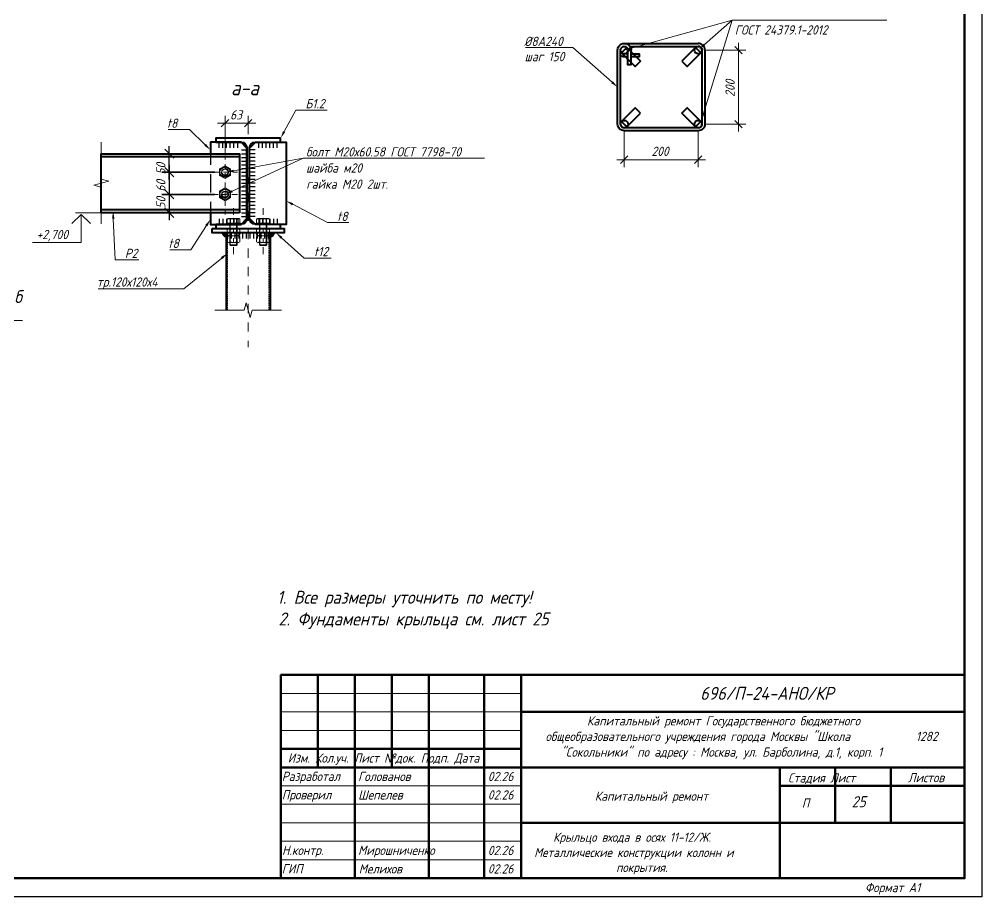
# Model space of a CAD drawing. Header units: millimetres. Extents: x 504091 to 2165846, y 135022 to 442887.
# Drawn here: x 902539 to 915555, y 263840 to 275701 of the extents above; entities that cross this region are included whole.
import ezdxf

# ---------------------------------------------------------------- set-up
doc = ezdxf.new("R2010")
doc.units = ezdxf.units.MM
for name, color, linetype in [('PDF _Геометрия', 7, 'Continuous'), ('PDF _Сплошная заливка', 7, 'Continuous'), ('PDF _Текст', 7, 'Continuous')]:
    doc.layers.add(name, color=color, linetype=linetype)
doc.styles.add('GOST 2.304_new', font='isocpeur.ttf', dxfattribs={"width": 0.9, "oblique": 15})

msp = doc.modelspace()

# ---------------------------------------------------------------- linework, layer by layer
at = {"layer": 'PDF _Геометрия', "lineweight": 25}
for points in [[(915555.2208, 263839.6699), (885884.779, 263839.6699), (885884.779, 284811.5782)], [(885884.779, 284811.5782), (915555.2208, 284811.5782), (915555.2208, 263839.6699)], [(905243.3008, 273963.2733), (905243.3008, 274038.3883)], [(905294.0828, 273963.2733), (905294.0828, 274038.3883)], [(905343.8068, 273963.2733), (905343.8068, 274038.3883)], [(905393.5309, 273963.2733), (905393.5309, 274038.3883)], [(905443.2549, 273963.2733), (905443.2549, 274038.3883)], [(905494.0369, 273963.2733), (905494.0369, 274038.3883)], [(905778.6277, 273963.2733), (905778.6277, 274038.3883)], [(905828.3518, 273963.2733), (905828.3518, 274038.3883)], [(905878.0758, 273963.2733), (905878.0758, 274038.3883)], [(905928.8578, 273963.2733), (905928.8578, 274038.3883)], [(905978.5819, 273963.2733), (905978.5819, 274038.3883)], [(906028.3059, 273963.2733), (906028.3059, 274038.3883)], [(904682.5829, 273883.9264), (904467.8173, 273883.9264)], [(904568.3234, 273533.7422), (904568.3234, 273983.3745)], [(905123.7515, 273873.3468), (905123.7515, 273731.5804)], [(905543.761, 273933.6505), (905618.876, 273933.6505)], [(905543.761, 273883.9264), (905618.876, 273883.9264)], [(905728.9037, 273933.6505), (905653.7886, 273933.6505)], [(905728.9037, 273883.9264), (905653.7886, 273883.9264)], [(904568.3234, 273733.6963), (904568.3234, 273234.34)], [(905543.761, 273834.2024), (905618.876, 273834.2024)], [(905543.761, 273783.4204), (905618.876, 273783.4204)], [(905543.761, 273733.6963), (905618.876, 273733.6963)], [(905728.9037, 273834.2024), (905653.7886, 273834.2024)], [(905728.9037, 273783.4204), (905653.7886, 273783.4204)], [(905728.9037, 273733.6963), (905653.7886, 273733.6963)], [(905123.7515, 273606.7413), (905123.7515, 273357.0632)], [(905543.761, 273683.9723), (905618.876, 273683.9723)], [(905543.761, 273634.2483), (905618.876, 273634.2483)], [(905728.9037, 273683.9723), (905653.7886, 273683.9723)], [(905728.9037, 273634.2483), (905653.7886, 273634.2483)], [(905543.761, 273583.4663), (905618.876, 273583.4663)], [(905543.761, 273533.7422), (905618.876, 273533.7422)], [(905543.761, 273484.0182), (905618.876, 273484.0182)], [(905728.9037, 273583.4663), (905653.7886, 273583.4663)], [(905728.9037, 273533.7422), (905653.7886, 273533.7422)], [(905728.9037, 273484.0182), (905653.7886, 273484.0182)], [(904568.3234, 273434.2941), (904568.3234, 272983.6039)], [(905543.761, 273434.2941), (905618.876, 273434.2941)], [(905543.761, 273383.5121), (905618.876, 273383.5121)], [(905728.9037, 273434.2941), (905653.7886, 273434.2941)], [(905728.9037, 273383.5121), (905653.7886, 273383.5121)], [(905123.7515, 273232.2241), (905123.7515, 273089.3997)], [(905543.761, 273333.7881), (905618.876, 273333.7881)], [(905543.761, 273284.064), (905618.876, 273284.064)], [(905543.761, 273234.34), (905618.876, 273234.34)], [(905728.9037, 273333.7881), (905653.7886, 273333.7881)], [(905728.9037, 273284.064), (905653.7886, 273284.064)], [(905728.9037, 273234.34), (905653.7886, 273234.34)], [(904715.3796, 273084.1099), (904467.8173, 273084.1099)], [(905543.761, 273183.558), (905618.876, 273183.558)], [(905543.761, 273133.834), (905618.876, 273133.834)], [(905543.761, 273084.1099), (905618.876, 273084.1099)], [(905728.9037, 273183.558), (905653.7886, 273183.558)], [(905728.9037, 273133.834), (905653.7886, 273133.834)], [(905728.9037, 273084.1099), (905653.7886, 273084.1099)], [(905243.3008, 273003.7051), (905243.3008, 272928.59)], [(905294.0828, 273003.7051), (905294.0828, 272928.59)], [(905343.8068, 273003.7051), (905343.8068, 272928.59)], [(905393.5309, 273003.7051), (905393.5309, 272928.59)], [(905443.2549, 273003.7051), (905443.2549, 272928.59)], [(905494.0369, 273003.7051), (905494.0369, 272928.59)], [(905543.761, 273034.3859), (905618.876, 273034.3859)], [(905728.9037, 273034.3859), (905653.7886, 273034.3859)], [(905778.6277, 273003.7051), (905778.6277, 272928.59)], [(905828.3518, 273003.7051), (905828.3518, 272928.59)], [(905878.0758, 273003.7051), (905878.0758, 272928.59)], [(905928.8578, 273003.7051), (905928.8578, 272928.59)], [(905978.5819, 273003.7051), (905978.5819, 272928.59)], [(906028.3059, 273003.7051), (906028.3059, 272928.59)], [(905360.7342, 272739.2155), (905360.7342, 272814.3305)], [(905411.5162, 272739.2155), (905411.5162, 272814.3305)], [(905461.2402, 272739.2155), (905461.2402, 272814.3305)], [(905510.9643, 272739.2155), (905510.9643, 272814.3305)], [(905560.6883, 272739.2155), (905560.6883, 272814.3305)], [(905611.4703, 272739.2155), (905611.4703, 272814.3305)], [(905661.1944, 272739.2155), (905661.1944, 272814.3305)], [(905710.9184, 272739.2155), (905710.9184, 272814.3305)], [(905760.6424, 272739.2155), (905760.6424, 272814.3305)], [(905811.4244, 272739.2155), (905811.4244, 272814.3305)], [(905861.1485, 272739.2155), (905861.1485, 272814.3305)], [(905910.8725, 272739.2155), (905910.8725, 272814.3305)]]:
    msp.add_lwpolyline(points, dxfattribs=at)
at = {"layer": 'PDF _Геометрия', "lineweight": 50}
for points in [[(886884.5496, 264089.3481), (915323.5279, 264089.3481), (915323.5279, 284582.0012), (886884.5496, 284582.0012)], [(906076.972, 264089.3481), (915323.5279, 264089.3481), (915323.5279, 266837.9238), (906076.972, 266837.9238)]]:
    msp.add_lwpolyline(points, close=True, dxfattribs=at)
at = {"layer": 'PDF _Геометрия', "lineweight": 9}
for points in [[(911804.7585, 275357.6624), (912179.2757, 275689.8613), (910817.6833, 275310.0543)], [(911785.7152, 274413.9636), (912179.2757, 275689.8613), (912230.0577, 275689.8613), (914271.9173, 275689.8613)], [(909386.2657, 275318.5179), (909974.4905, 275318.5179), (910025.2725, 275318.5179), (910556.3676, 274849.8424)], [(912314.6944, 275233.8813), (912214.1883, 275333.3294)], [(906121.4062, 274182.2707), (906277.9841, 274472.1513), (906327.7081, 274472.1513), (906702.2254, 274472.1513)], [(905371.3138, 274346.2542), (905270.8077, 274245.7482)], [(905586.0793, 274245.7482), (905685.5274, 274346.2542)], [(912214.1883, 274333.5587), (912314.6944, 274233.0527)], [(904554.5699, 274209.7776), (904791.5526, 274209.7776), (904842.3346, 274209.7776), (905051.8103, 274005.5916)], [(903648.9576, 272933.8798), (903648.9576, 273433.2362), (903549.5095, 273459.6851), (903749.4636, 273513.641), (903648.9576, 273540.09), (903648.9576, 274038.3883)], [(905198.8666, 274038.3883), (905538.4712, 274038.3883)], [(906073.7981, 274038.3883), (905733.1355, 274038.3883)], [(904630.7429, 273821.5069), (904505.9038, 273946.346)], [(905321.5897, 273805.6375), (905321.5897, 273860.6513)], [(905618.876, 273959.0415), (905618.876, 273008.9949), (905607.2385, 272997.3573)], [(905653.7886, 273959.0415), (905653.7886, 273008.9949), (905664.3682, 272997.3573)], [(905321.5897, 273773.8987), (905321.5897, 273773.8987)], [(905321.5897, 273680.7984), (905321.5897, 273743.2179)], [(905419.9798, 273376.1064), (906377.4322, 273823.6228), (906428.2142, 273823.6228), (908829.7796, 273823.6228)], [(905437.9651, 273652.2335), (906377.4322, 273823.6228)], [(910771.1332, 273853.2456), (910670.6271, 273752.7396)], [(911670.3978, 273752.7396), (911770.9038, 273853.2456)], [(905238.011, 273634.2482), (905172.4176, 273634.2482)], [(905269.7497, 273634.2482), (905269.7497, 273634.2482)], [(905270.8077, 273634.2483), (905271.8657, 273624.7266), (905271.8657, 273623.6687)], [(905273.9816, 273618.3789), (905275.0396, 273615.205), (905277.1555, 273609.9152)], [(905280.3293, 273605.6834), (905284.5612, 273599.3356), (905286.6771, 273598.2777)], [(905362.8501, 273634.2482), (905300.4305, 273634.2482)], [(905331.1113, 273682.9143), (905330.0534, 273682.9143), (905321.5897, 273683.9723)], [(905321.5897, 273649.0597), (905321.5897, 273649.0597)], [(905321.5897, 273555.9593), (905321.5897, 273618.3789)], [(905344.8648, 273677.6246), (905339.575, 273680.7984), (905335.3432, 273681.8564)], [(905356.5023, 273668.1029), (905355.4444, 273670.2188), (905349.0966, 273674.4507)], [(905358.6183, 273600.3936), (905359.6762, 273601.4515), (905363.9081, 273608.8573)], [(905366.024, 273656.4654), (905361.7921, 273662.8131), (905359.6762, 273664.929)], [(905366.024, 273613.0891), (905368.1399, 273618.3789), (905369.1978, 273622.6107)], [(905370.2558, 273642.7119), (905369.1978, 273645.8858), (905367.0819, 273652.2335)], [(905370.2558, 273626.8425), (905370.2558, 273627.9005), (905371.3138, 273637.4221)], [(905394.5888, 273634.2482), (905394.5888, 273634.2482)], [(905490.863, 273634.2482), (905425.2696, 273634.2482)], [(905290.9089, 273594.0458), (905291.9669, 273592.9879), (905298.3146, 273588.756)], [(905303.6044, 273587.6981), (905308.8942, 273585.5822), (905313.1261, 273584.5242)], [(905318.4158, 273583.4663), (905326.8795, 273584.5242), (905327.9375, 273584.5242)], [(905321.5897, 273524.2206), (905321.5897, 273524.2206)], [(905321.5897, 273430.0623), (905321.5897, 273492.4818)], [(905333.2273, 273585.5822), (905336.4011, 273586.6401), (905342.7489, 273588.756)], [(905346.9807, 273590.872), (905353.3285, 273595.1038), (905354.3864, 273597.2197)], [(905635.8033, 273477.6704), (905635.8033, 273562.3071)], [(905321.5897, 273399.3815), (905321.5897, 273399.3815)], [(905331.1113, 273382.4542), (905330.0534, 273382.4542), (905321.5897, 273383.5121)], [(905321.5897, 273305.2232), (905321.5897, 273367.6427)], [(905344.8648, 273377.1644), (905339.575, 273380.3383), (905335.3432, 273381.3962)], [(905356.5023, 273368.7007), (905355.4444, 273369.7587), (905349.0966, 273375.0485)], [(905366.024, 273356.0052), (905361.7921, 273363.4109), (905359.6762, 273364.4689)], [(905370.2558, 273342.2518), (905369.1978, 273346.4836), (905367.0819, 273351.7734)], [(905635.8033, 273415.2509), (905635.8033, 273415.2509)], [(905635.8033, 273227.9922), (905635.8033, 273352.8313)], [(905227.4314, 273333.7881), (905151.2584, 273333.7881)], [(905259.1701, 273333.7881), (905259.1701, 273333.7881)], [(905270.8077, 273333.7881), (905271.8657, 273324.2665), (905271.8657, 273323.2085)], [(905273.9816, 273318.9767), (905275.0396, 273315.8028), (905277.1555, 273309.455)], [(905280.3293, 273305.2232), (905284.5612, 273299.9334), (905286.6771, 273297.8175)], [(905352.2705, 273333.7881), (905289.8509, 273333.7881)], [(905290.9089, 273294.6436), (905291.9669, 273293.5857), (905298.3146, 273289.3538)], [(905303.6044, 273287.2379), (905308.8942, 273285.122), (905313.1261, 273285.122)], [(905318.4158, 273284.064), (905326.8795, 273284.064), (905327.9375, 273284.064)], [(905321.5897, 273274.5424), (905321.5897, 273274.5424)], [(905321.5897, 273180.3841), (905321.5897, 273242.8037)], [(905333.2273, 273285.122), (905336.4011, 273286.18), (905342.7489, 273288.2959)], [(905346.9807, 273291.4698), (905353.3285, 273295.7016), (905354.3864, 273296.7595)], [(905358.6183, 273300.9914), (905359.6762, 273302.0493), (905363.9081, 273308.3971)], [(905366.024, 273312.6289), (905368.1399, 273317.9187), (905369.1978, 273322.1505)], [(905370.2558, 273327.4403), (905371.3138, 273336.962)], [(905384.0092, 273333.7881), (905384.0092, 273333.7881)], [(905490.863, 273333.7881), (905414.69, 273333.7881)], [(903970.5769, 273084.1099), (903301.9472, 273084.1099)], [(904505.9038, 273146.5295), (904630.7429, 273021.6904)], [(905321.5897, 273149.7033), (905321.5897, 273149.7033)], [(905321.5897, 273062.9507), (905321.5897, 273117.9646)], [(905435.8492, 273148.6454), (905435.8492, 273055.545)], [(905635.8033, 273165.5727), (905635.8033, 273165.5727)], [(905635.8033, 272978.3141), (905635.8033, 273103.1532)], [(905835.7575, 273148.6454), (905835.7575, 273055.545)], [(906236.7237, 273199.4274), (906706.4572, 272951.8651), (906756.1812, 272951.8651), (906994.2219, 272951.8651)], [(903377.0623, 273041.7916), (903377.0623, 272684.2017), (902720.0702, 272684.2017)], [(903501.9014, 272938.1117), (903377.0623, 273062.9508), (903251.1652, 272938.1117)], [(903810.8252, 273004.763), (903836.2162, 272449.3349), (903885.9402, 272449.3349), (904156.7776, 272449.3349)], [(905392.4729, 272997.3573), (905392.4729, 272943.4015), (905392.4729, 272643.9992)], [(905435.8492, 273024.8643), (905435.8492, 273024.8643)], [(905435.8492, 272993.1255), (905435.8492, 272930.706)], [(905479.2255, 272997.3573), (905479.2255, 272943.4015), (905479.2255, 272643.9992)], [(905792.3812, 272997.3573), (905792.3812, 272943.4015), (905792.3812, 272643.9992)], [(905835.7575, 273024.8643), (905835.7575, 273024.8643)], [(905835.7575, 272993.1255), (905835.7575, 272930.706)], [(905879.1338, 272997.3573), (905879.1338, 272943.4015), (905879.1338, 272643.9992)], [(904574.6711, 272584.7536), (904811.6538, 272584.7536), (904861.3778, 272584.7536), (905069.7956, 272911.6627)], [(905538.4712, 272928.59), (905198.8666, 272928.59)], [(905384.0093, 272943.4015), (905384.0093, 272928.59)], [(905386.1252, 272650.347), (905386.1252, 272940.2276)], [(905485.5733, 272873.5762), (905386.1252, 272873.5762)], [(905392.4729, 272853.475), (905392.4729, 272783.6497)], [(905435.8492, 272900.0252), (905435.8492, 272900.0252)], [(905435.8492, 272868.2864), (905435.8492, 272805.8669)], [(905479.2255, 272853.475), (905479.2255, 272783.6497)], [(905485.5733, 272940.2276), (905485.5733, 272650.347)], [(905488.7471, 272943.4015), (905488.7471, 272928.59)], [(905635.8033, 272915.8945), (905635.8033, 272915.8945)], [(905635.8033, 272727.5779), (905635.8033, 272853.475)], [(905733.1355, 272928.59), (906073.7981, 272928.59)], [(905783.9175, 272943.4015), (905783.9175, 272928.59)], [(905786.0334, 272650.347), (905786.0334, 272940.2276)], [(905885.4815, 272873.5762), (905786.0334, 272873.5762)], [(905792.3812, 272853.475), (905792.3812, 272783.6497)], [(905835.7575, 272900.0252), (905835.7575, 272900.0252)], [(905835.7575, 272868.2864), (905835.7575, 272805.8669)], [(905879.1338, 272853.475), (905879.1338, 272783.6497)], [(905885.4815, 272940.2276), (905885.4815, 272650.347)], [(905888.6554, 272943.4015), (905888.6554, 272928.59)], [(905936.2635, 272814.3305), (905336.4011, 272814.3305)], [(905392.4729, 272763.5485), (905392.4729, 272693.7233)], [(905435.8492, 272774.1281), (905435.8492, 272774.1281)], [(905435.8492, 272743.4473), (905435.8492, 272681.0278)], [(905479.2255, 272763.5485), (905479.2255, 272693.7233)], [(905792.3812, 272763.5485), (905792.3812, 272693.7233)], [(905835.7575, 272774.1281), (905835.7575, 272774.1281)], [(905835.7575, 272743.4473), (905835.7575, 272681.0278)], [(905879.1338, 272763.5485), (905879.1338, 272693.7233)], [(906086.4936, 272747.6792), (906393.3015, 272473.668), (906443.0256, 272473.668), (906755.1233, 272473.668)], [(905435.8492, 272649.289), (905435.8492, 272649.289)], [(905435.8492, 272618.6082), (905435.8492, 272525.5079)], [(905635.8033, 272665.1584), (905635.8033, 272665.1584)], [(905635.8033, 272477.8998), (905635.8033, 272602.7389)], [(905835.7575, 272649.289), (905835.7575, 272649.289)], [(905835.7575, 272618.6082), (905835.7575, 272525.5079)], [(903606.6392, 272055.7744), (904713.2637, 272055.7744), (904762.9877, 272055.7744), (905278.2134, 272473.668)], [(905635.8033, 272415.4802), (905635.8033, 272415.4802)], [(905635.8033, 272228.2216), (905635.8033, 272353.0607)], [(905635.8033, 272165.8021), (905635.8033, 272165.8021)], [(905635.8033, 271978.5434), (905635.8033, 272103.3825)], [(905635.8033, 271915.0659), (905635.8033, 271915.0659)], [(905186.1711, 271768.0097), (905582.9054, 271768.0097), (905609.3544, 271868.5158), (905663.3103, 271668.5617), (905689.7592, 271768.0097), (906085.4356, 271768.0097)], [(905635.8033, 271727.8073), (905635.8033, 271852.6464)], [(905635.8033, 271665.3878), (905635.8033, 271665.3878)], [(902181.5694, 271630.4752), (902581.4776, 271630.4752)], [(905635.8033, 271478.1291), (905635.8033, 271602.9682)], [(905635.8033, 271415.7096), (905635.8033, 271415.7096)], [(905635.8033, 271268.6534), (905635.8033, 271353.2901)], [(909325.9621, 265338.7969), (906076.972, 265338.7969)], [(909325.9621, 264339.0262), (906076.972, 264339.0262)]]:
    msp.add_lwpolyline(points, dxfattribs=at)
at = {"layer": 'PDF _Геометрия', "lineweight": 40}
for points in [[(911812.1642, 274284.3637, -0.4142192982), (911721.1798, 274193.9082), (910721.4091, 274193.9082, -0.4142192982), (910631.4827, 274283.8347), (910631.4827, 275283.6053, -1.0000097918), (910812.3935, 275284.1343)], [(910771.1332, 275233.8813), (910721.4091, 275233.8813, -0.4142131579), (910671.6851, 275284.1343, -0.9999993095), (910772.1911, 275284.1343)], [(910771.1332, 275193.6789), (910721.4091, 275193.6789, -0.1483322258), (910671.683, 275208.9232)], [(905539.0002, 274039.4463, -0.4142086093), (905618.876, 273959.0415), (905618.876, 273008.9949, -0.4142086093), (905539.0002, 272929.648)], [(905733.6645, 272929.648, -0.4142086093), (905653.7886, 273008.9949), (905653.7886, 273959.0415, -0.4142086093), (905733.6645, 274039.4463)]]:
    msp.add_lwpolyline(points, format="xyb", dxfattribs=at)
for points in [[(910940.4065, 275134.4332), (910869.5233, 275063.55), (910685.4385, 275247.6347), (910756.3217, 275318.5179)], [(911501.1244, 275134.4332), (911572.0076, 275063.55), (911756.0924, 275247.6347), (911685.2092, 275318.5179)], [(910940.4065, 274431.9489), (910869.5233, 274502.8321), (910685.4385, 274318.7473), (910756.3217, 274247.8641)], [(911501.1244, 274431.9489), (911572.0076, 274502.8321), (911756.0924, 274318.7473), (911685.2092, 274247.8641)], [(905518.37, 273084.1099), (903648.9576, 273084.1099), (903648.9576, 273883.9264), (905518.37, 273883.9264)], [(905149.1425, 272873.5762), (906123.5221, 272873.5762), (906123.5221, 272814.3305), (905149.1425, 272814.3305)]]:
    msp.add_lwpolyline(points, close=True, dxfattribs=at)
for points in [[(910721.4091, 275373.5318), (911721.1798, 275373.5318)], [(910795.4662, 275333.3294), (911721.1798, 275333.3294)], [(910670.6271, 274283.8347), (910670.6271, 275283.6053)], [(910811.3356, 275283.6053), (910811.3356, 275083.6512), (910771.1332, 275083.6512), (910771.1332, 275283.6053)], [(910811.3356, 275233.8813), (910921.3632, 275233.8813), (910921.3632, 275193.6789), (910811.3356, 275193.6789)], [(911770.9038, 275283.6053), (911770.9038, 274283.8347)], [(911811.1062, 275283.6053), (911811.1062, 274283.8347)], [(911721.1798, 274233.0527), (910721.4091, 274233.0527)], [(905123.7515, 273084.1099), (905123.7515, 272928.59), (905538.4712, 272928.59), (905618.876, 273008.9949), (905618.876, 273959.0415), (905538.4712, 274038.3883), (905123.7515, 274038.3883), (905123.7515, 273878.6366)], [(905733.1355, 274038.3883), (906073.7981, 274038.3883), (906073.7981, 274093.4022), (905198.8666, 274093.4022), (905198.8666, 274038.3883), (905538.4712, 274038.3883)], [(906148.9131, 273084.1099), (906148.9131, 272928.59), (905733.1355, 272928.59), (905653.7886, 273008.9949), (905653.7886, 273959.0415), (905733.1355, 274038.3883), (906148.9131, 274038.3883), (906148.9131, 273878.6366)], [(906148.9131, 273873.3468), (906148.9131, 273089.3997)], [(905518.37, 273841.6081), (903648.9576, 273841.6081)], [(905518.37, 273125.3703), (903648.9576, 273125.3703)], [(905538.4712, 272928.59), (905198.8666, 272928.59), (905198.8666, 272873.5762), (906073.7981, 272873.5762), (906073.7981, 272928.59), (905733.1355, 272928.59)], [(905336.4011, 272814.3305), (905336.4011, 271768.0097)], [(905936.2635, 271768.0097), (905936.2635, 272814.3305)]]:
    msp.add_lwpolyline(points, dxfattribs=at)
at = {"layer": 'PDF _Геометрия', "lineweight": 15}
for points in [[(912264.9703, 275383.0534), (912264.9703, 274183.3286)], [(911820.6278, 275283.6053), (912364.4184, 275283.6053)], [(905321.5897, 273882.8685), (905321.5897, 274395.9783)], [(905635.8034, 274148.416), (905635.8034, 274395.9783)], [(905736.3094, 274295.4722), (905221.0837, 274295.4722)], [(911820.6278, 274283.8347), (912364.4184, 274283.8347)], [(910721.4091, 274183.3286), (910721.4091, 273703.0156)], [(911721.1798, 274183.3286), (911721.1798, 273703.0156)], [(910620.9031, 273802.4636), (911820.6278, 273802.4636)]]:
    msp.add_lwpolyline(points, dxfattribs=at)
at = {"layer": 'PDF _Геометрия', "lineweight": 25}
for points in [[(904467.8173, 273634.2483), (905185.1131, 273634.2483)], [(904467.8173, 273333.7881), (905185.1131, 273333.7881)]]:
    msp.add_lwpolyline(points, close=True, dxfattribs=at)
at = {"layer": 'PDF _Геометрия', "lineweight": 9}
for points in [[(904630.7429, 273571.8287), (904505.9038, 273696.6678)], [(905395.6468, 273590.872), (905321.5897, 273547.4957), (905246.4747, 273590.872), (905246.4747, 273677.6246), (905321.5897, 273719.9429), (905395.6468, 273677.6246)], [(904505.9038, 273396.2076), (904630.7429, 273271.3685)], [(905395.6468, 273290.4118), (905321.5897, 273247.0355), (905246.4747, 273290.4118), (905246.4747, 273377.1644), (905321.5897, 273420.5407), (905395.6468, 273377.1644)], [(905349.0966, 272997.3573), (905364.966, 273006.879), (905507.7904, 273006.879), (905522.6018, 272997.3573), (905522.6018, 272943.4015), (905349.0966, 272943.4015)], [(905749.0049, 272997.3573), (905764.8743, 273006.879), (905907.6986, 273006.879), (905922.5101, 272997.3573), (905922.5101, 272943.4015), (905749.0049, 272943.4015)], [(905528.9496, 272943.4015), (905528.9496, 272928.59), (905343.8068, 272928.59), (905343.8068, 272943.4015)], [(905522.6018, 272763.5485), (905522.6018, 272693.7233), (905505.6745, 272684.2017), (905367.0819, 272684.2017), (905349.0966, 272693.7233), (905349.0966, 272763.5485), (905367.0819, 272774.1281), (905505.6745, 272774.1281), (905522.6018, 272783.6497), (905522.6018, 272853.475), (905505.6745, 272864.0546), (905367.0819, 272864.0546), (905349.0966, 272853.475), (905349.0966, 272783.6497), (905367.0819, 272774.1281), (905505.6745, 272774.1281)], [(905928.8578, 272943.4015), (905928.8578, 272928.59), (905743.7151, 272928.59), (905743.7151, 272943.4015)], [(905922.5101, 272763.5485), (905922.5101, 272693.7233), (905905.5827, 272684.2017), (905766.9902, 272684.2017), (905749.0049, 272693.7233), (905749.0049, 272763.5485), (905766.9902, 272774.1281), (905905.5827, 272774.1281), (905922.5101, 272783.6497), (905922.5101, 272853.475), (905905.5827, 272864.0546), (905766.9902, 272864.0546), (905749.0049, 272853.475), (905749.0049, 272783.6497), (905766.9902, 272774.1281), (905905.5827, 272774.1281)], [(905392.4729, 272643.9992), (905386.1252, 272650.347), (905485.5733, 272650.347), (905479.2255, 272643.9992)], [(905792.3812, 272643.9992), (905786.0334, 272650.347), (905885.4815, 272650.347), (905879.1338, 272643.9992)]]:
    msp.add_lwpolyline(points, close=True, dxfattribs=at)
at = {"layer": 'PDF _Геометрия', "lineweight": 25}
for points in [[(905523.7961, 272998.1797, 0.2046875757), (905480.1469, 272998.1797, 0.1028939891), (905393.1862, 272998.2035, 0.2046875758), (905350.018, 272998.1797)], [(905923.7044, 272998.1797, 0.2046875757), (905880.0551, 272998.1797, 0.1028939891), (905793.0945, 272998.2035, 0.2046875758), (905749.9263, 272998.1797)], [(905505.441, 272864.0535, 0.190384758), (905479.6903, 272854.1119, 0.1904115742), (905454.0678, 272864.0531)], [(905905.3492, 272864.0535, 0.190384758), (905879.5985, 272854.1119, 0.1904115743), (905853.9761, 272864.0531)], [(905505.441, 272774.1271, 0.190384758), (905479.6903, 272764.1854, 0.1904115742), (905454.0678, 272774.1266)], [(905454.068, 272775.1871, 0.190384758), (905479.6905, 272785.1292, 0.1904115743), (905505.4412, 272775.1876)], [(905454.068, 272684.2027, 0.190384758), (905479.6905, 272694.1448, 0.1904115742), (905505.4412, 272684.2031)], [(905905.3492, 272774.1271, 0.190384758), (905879.5985, 272764.1854, 0.1904115742), (905853.9761, 272774.1266)], [(905853.9763, 272775.1871, 0.190384758), (905879.5987, 272785.1292, 0.1904115743), (905905.3495, 272775.1876)], [(905853.9763, 272684.2027, 0.190384758), (905879.5987, 272694.1448, 0.1904115742), (905905.3495, 272684.2031)]]:
    msp.add_lwpolyline(points, format="xyb", dxfattribs=at)
at = {"layer": 'PDF _Геометрия', "lineweight": 20}
for points in [[(905842.1052, 272873.5762), (906066.3924, 272873.5762)], [(905356.5023, 272814.3305), (905356.5023, 272796.3452)], [(905356.5023, 272785.7656), (905356.5023, 272770.9542)], [(905356.5023, 272761.4326), (905356.5023, 272746.6212)], [(905356.5023, 272736.0416), (905356.5023, 272721.2302)], [(905356.5023, 272710.6506), (905356.5023, 272695.8392)], [(905916.1623, 272814.3305), (905916.1623, 272796.3452)], [(905916.1623, 272785.7656), (905916.1623, 272770.9542)], [(905916.1623, 272761.4326), (905916.1623, 272746.6212)], [(905916.1623, 272736.0416), (905916.1623, 272721.2302)], [(905916.1623, 272710.6506), (905916.1623, 272695.8392)], [(905356.5023, 272686.3176), (905356.5023, 272671.5061)], [(905356.5023, 272660.9266), (905356.5023, 272646.1151)], [(905356.5023, 272636.5935), (905356.5023, 272620.7241)], [(905356.5023, 272611.2025), (905356.5023, 272596.3911)], [(905356.5023, 272585.8115), (905356.5023, 272571.0001)], [(905356.5023, 272561.4785), (905356.5023, 272545.6091)], [(905916.1623, 272686.3176), (905916.1623, 272671.5061)], [(905916.1623, 272660.9266), (905916.1623, 272646.1151)], [(905916.1623, 272636.5935), (905916.1623, 272620.7241)], [(905916.1623, 272611.2025), (905916.1623, 272596.3911)], [(905916.1623, 272585.8115), (905916.1623, 272571.0001)], [(905916.1623, 272561.4785), (905916.1623, 272545.6091)], [(905356.5023, 272536.0875), (905356.5023, 272521.2761)], [(905356.5023, 272510.6965), (905356.5023, 272495.8851)], [(905356.5023, 272486.3634), (905356.5023, 272471.552)], [(905356.5023, 272460.9724), (905356.5023, 272446.161)], [(905356.5023, 272436.6394), (905356.5023, 272420.77)], [(905916.1623, 272536.0875), (905916.1623, 272521.2761)], [(905916.1623, 272510.6965), (905916.1623, 272495.8851)], [(905916.1623, 272486.3634), (905916.1623, 272471.552)], [(905916.1623, 272460.9724), (905916.1623, 272446.161)], [(905916.1623, 272436.6394), (905916.1623, 272420.77)], [(905356.5023, 272411.2484), (905356.5023, 272396.437)], [(905356.5023, 272385.8574), (905356.5023, 272371.046)], [(905356.5023, 272361.5244), (905356.5023, 272345.655)], [(905356.5023, 272336.1334), (905356.5023, 272321.3219)], [(905356.5023, 272310.7424), (905356.5023, 272295.9309)], [(905916.1623, 272411.2484), (905916.1623, 272396.437)], [(905916.1623, 272385.8574), (905916.1623, 272371.046)], [(905916.1623, 272361.5244), (905916.1623, 272345.655)], [(905916.1623, 272336.1334), (905916.1623, 272321.3219)], [(905916.1623, 272310.7424), (905916.1623, 272295.9309)], [(905356.5023, 272286.4093), (905356.5023, 272271.5979)], [(905356.5023, 272261.0183), (905356.5023, 272246.2069)], [(905356.5023, 272235.6273), (905356.5023, 272220.8159)], [(905356.5023, 272211.2943), (905356.5023, 272196.4829)], [(905356.5023, 272185.9033), (905356.5023, 272171.0918)], [(905916.1623, 272286.4093), (905916.1623, 272271.5979)], [(905916.1623, 272261.0183), (905916.1623, 272246.2069)], [(905916.1623, 272235.6273), (905916.1623, 272220.8159)], [(905916.1623, 272211.2943), (905916.1623, 272196.4829)], [(905916.1623, 272185.9033), (905916.1623, 272171.0918)], [(905356.5023, 272161.5702), (905356.5023, 272145.7008)], [(905356.5023, 272136.1792), (905356.5023, 272121.3678)], [(905356.5023, 272110.7882), (905356.5023, 272095.9768)], [(905356.5023, 272086.4552), (905356.5023, 272071.6438)], [(905356.5023, 272061.0642), (905356.5023, 272046.2528)], [(905916.1623, 272161.5702), (905916.1623, 272145.7008)], [(905916.1623, 272136.1792), (905916.1623, 272121.3678)], [(905916.1623, 272110.7882), (905916.1623, 272095.9768)], [(905916.1623, 272086.4552), (905916.1623, 272071.6438)], [(905916.1623, 272061.0642), (905916.1623, 272046.2528)], [(905356.5023, 272035.6732), (905356.5023, 272020.8618)], [(905356.5023, 272011.3401), (905356.5023, 271996.5287)], [(905356.5023, 271985.9491), (905356.5023, 271971.1377)], [(905356.5023, 271961.6161), (905356.5023, 271945.7467)], [(905356.5023, 271936.2251), (905356.5023, 271921.4137)], [(905356.5023, 271910.8341), (905356.5023, 271896.0227)], [(905916.1623, 272035.6732), (905916.1623, 272020.8618)], [(905916.1623, 272011.3401), (905916.1623, 271996.5287)], [(905916.1623, 271985.9491), (905916.1623, 271971.1377)], [(905916.1623, 271961.6161), (905916.1623, 271945.7467)], [(905916.1623, 271936.2251), (905916.1623, 271921.4137)], [(905916.1623, 271910.8341), (905916.1623, 271896.0227)], [(905356.5023, 271886.5011), (905356.5023, 271871.6896)], [(905356.5023, 271861.1101), (905356.5023, 271846.2986)], [(905356.5023, 271835.7191), (905356.5023, 271820.9076)], [(905356.5023, 271811.386), (905356.5023, 271796.5746)], [(905356.5023, 271785.995), (905356.5023, 271768.0097)], [(905916.1623, 271886.5011), (905916.1623, 271871.6896)], [(905916.1623, 271861.1101), (905916.1623, 271846.2986)], [(905916.1623, 271835.7191), (905916.1623, 271820.9076)], [(905916.1623, 271811.386), (905916.1623, 271796.5746)], [(905916.1623, 271785.995), (905916.1623, 271768.0097)], [(909325.9621, 266588.2457), (906076.972, 266588.2457)], [(909325.9621, 266338.5675), (906076.972, 266338.5675)], [(909325.9621, 266088.8893), (906076.972, 266088.8893)], [(909325.9621, 265089.1187), (906076.972, 265089.1187)], [(909325.9621, 264839.4405), (906076.972, 264839.4405)], [(909325.9621, 264589.7624), (906076.972, 264589.7624)]]:
    msp.add_lwpolyline(points, dxfattribs=at)
at = {"layer": 'PDF _Геометрия', "lineweight": 50}
for points in [[(906577.3863, 266837.9238), (906577.3863, 265588.475)], [(907076.7426, 266837.9238), (907076.7426, 264089.3481)], [(907577.1569, 266837.9238), (907577.1569, 265588.475)], [(908076.5133, 266837.9238), (908076.5133, 264089.3481)], [(908826.6057, 266837.9238), (908826.6057, 264089.3481)], [(909325.9621, 266837.9238), (909325.9621, 264089.3481)], [(915323.5279, 266338.5675), (909325.9621, 266338.5675)], [(909325.9621, 265839.2112), (906076.972, 265839.2112)], [(915323.5279, 265588.475), (906076.972, 265588.475)], [(912824.6303, 265588.475), (912824.6303, 264089.3481)], [(913574.7228, 265588.475), (913574.7228, 264839.4405)], [(914323.7573, 265588.475), (914323.7573, 264839.4405)], [(915323.5279, 265338.7969), (912824.6303, 265338.7969)], [(915323.5279, 264839.4405), (909325.9621, 264839.4405)]]:
    msp.add_lwpolyline(points, dxfattribs=at)
at = {"layer": 'PDF _Геометрия', "lineweight": 40}
for centre in [(910721.9381, 275284.1343), (911721.7087, 275284.1343), (910721.9381, 274284.3636), (911721.7087, 274284.3636)]:
    msp.add_circle(centre, 50.2531, dxfattribs=at)
at = {"layer": 'PDF _Геометрия', "lineweight": 25}
for centre, radius in [((905322.1185, 273634.777), 69.2965), ((905322.118, 273634.7765), 42.848), ((905322.1185, 273334.3169), 69.2965), ((905322.118, 273334.3163), 42.848)]:
    msp.add_circle(centre, radius, dxfattribs=at)
at = {"layer": 'PDF _Геометрия', "lineweight": 40}
for centre, radius, start, end in [((911721.7096, 275284.1352), 90.4546, 359.99943898, 90.00056102), ((911721.7087, 275284.1343), 50.2531, 0.00003956, 89.99996044), ((910721.9381, 274284.3637), 50.2531, 180.00003956, 269.99996044), ((911721.7087, 274284.3637), 50.2531, 270.00003956, 359.99996044)]:
    msp.add_arc(centre, radius, start, end, dxfattribs=at)
at = {"layer": 'PDF _Геометрия', "lineweight": 25}
for centre, radius, start, end in [((905367.611, 272826.4988), 37.5554, 47.32835563, 90.45125646), ((905382.423, 272940.7572), 3.7022, 359.98944976, 90.01055048), ((905419.4525, 272826.4943), 37.5604, 89.55170896, 132.66867895), ((905490.3334, 272940.7572), 3.7022, 89.98944976, 180.01055025), ((905767.5192, 272826.4988), 37.5554, 47.32835563, 90.45125646), ((905782.3313, 272940.7572), 3.7022, 359.98944959, 90.01055037), ((905819.3607, 272826.4943), 37.5604, 89.55170896, 132.66867895), ((905890.2417, 272940.7572), 3.7022, 89.98944959, 180.01055048), ((905351.7401, 272829.6696), 73.526, 192.1008097, 258.0427296), ((905367.611, 272736.5724), 37.5554, 47.32835563, 90.45125646), ((905367.6093, 272812.7464), 37.5604, 269.55170896, 312.66867895), ((905367.6093, 272721.7619), 37.5604, 269.55170895, 312.66867896), ((905419.4525, 272736.5679), 37.5604, 89.55170896, 132.66867895), ((905419.4508, 272812.7418), 37.5554, 227.32835563, 270.45125646), ((905419.4508, 272721.7574), 37.5554, 227.32835563, 270.45125646), ((905767.5192, 272736.5724), 37.5554, 47.32835563, 90.45125646), ((905767.5176, 272812.7464), 37.5604, 269.55170896, 312.66867895), ((905767.5176, 272721.7619), 37.5604, 269.55170896, 312.66867895), ((905819.3607, 272736.5679), 37.5604, 89.55170896, 132.66867895), ((905819.359, 272812.7418), 37.5554, 227.32835563, 270.45125646), ((905819.359, 272721.7574), 37.5554, 227.32835563, 270.45125646), ((905920.9228, 272829.6709), 73.5282, 281.9590731, 347.89905547)]:
    msp.add_arc(centre, radius, start, end, dxfattribs=at)
at = {"layer": 'PDF _Геометрия', "lineweight": 40}
for points in [[(910821.9152, 275294.1849), (910721.4091, 275283.6053), (910813.4515, 275325.9237)], [(911815.338, 275344.9669), (911729.6434, 275291.011), (911793.1209, 275370.3579)], [(910566.9472, 274862.5379), (910631.4827, 274783.191), (910544.7301, 274837.1469)], [(911801.5846, 274409.7317), (911756.0924, 274318.7473), (911769.8458, 274419.2533)]]:
    msp.add_solid(points, dxfattribs=at)
at = {"layer": 'PDF _Сплошная заливка', "lineweight": 20, "transparency": 33554559}
for points in [[(906135.1597, 274173.807), (906073.7981, 274093.4022), (906106.5948, 274189.6764)], [(905063.4479, 274017.2292), (905123.7515, 273935.7664), (905040.1728, 273992.8961)], [(905441.139, 273635.3062), (905339.575, 273634.2483), (905434.7913, 273668.1029)], [(905426.3276, 273361.295), (905328.9954, 273333.7881), (905412.5741, 273390.9178)], [(906229.318, 273184.616), (906148.9131, 273245.9775), (906244.1294, 273214.2388)], [(903794.9558, 273003.7051), (903806.5934, 273104.2111), (903827.7525, 273005.821)], [(905056.0422, 272920.1264), (905123.7515, 272995.2414), (905083.5491, 272902.1411)], [(905279.2714, 272814.3305), (905282.4453, 272814.3305), (905282.4453, 272802.693)], [(905282.4453, 272814.3305), (905282.4453, 272802.693), (905287.7351, 272791.0555)], [(905282.4453, 272814.3305), (905287.7351, 272814.3305), (905287.7351, 272791.0555)], [(905287.7351, 272814.3305), (905287.7351, 272791.0555), (905295.1408, 272781.5338)], [(905287.7351, 272814.3305), (905295.1408, 272814.3305), (905295.1408, 272781.5338)], [(905295.1408, 272814.3305), (905295.1408, 272781.5338), (905303.6044, 272773.0702)], [(905295.1408, 272814.3305), (905303.6044, 272814.3305), (905303.6044, 272773.0702)], [(905303.6044, 272814.3305), (905303.6044, 272773.0702), (905313.1261, 272765.6645)], [(905303.6044, 272814.3305), (905313.1261, 272814.3305), (905313.1261, 272765.6645)], [(905313.1261, 272814.3305), (905313.1261, 272765.6645), (905324.7636, 272760.3747)], [(905313.1261, 272814.3305), (905324.7636, 272814.3305), (905324.7636, 272760.3747)], [(905324.7636, 272814.3305), (905324.7636, 272760.3747), (905336.4011, 272757.2008)], [(905336.4011, 272757.2008), (905324.7636, 272814.3305), (905336.4011, 272814.3305)], [(905936.2635, 272757.2008), (905936.2635, 272814.3305), (905947.9011, 272760.3747)], [(905936.2635, 272814.3305), (905947.9011, 272760.3747), (905947.9011, 272814.3305)], [(905947.9011, 272760.3747), (905947.9011, 272814.3305), (905958.4806, 272765.6645)], [(905947.9011, 272814.3305), (905958.4806, 272765.6645), (905958.4806, 272814.3305)], [(905958.4806, 272765.6645), (905958.4806, 272814.3305), (905968.0023, 272773.0702)], [(905958.4806, 272814.3305), (905968.0023, 272773.0702), (905968.0023, 272814.3305)], [(905968.0023, 272773.0702), (905968.0023, 272814.3305), (905976.4659, 272781.5338)], [(905968.0023, 272814.3305), (905976.4659, 272781.5338), (905976.4659, 272814.3305)], [(905976.4659, 272781.5338), (905976.4659, 272814.3305), (905983.8716, 272791.0555)], [(905976.4659, 272814.3305), (905983.8716, 272791.0555), (905983.8716, 272814.3305)], [(905983.8716, 272791.0555), (905983.8716, 272814.3305), (905989.1614, 272802.693)], [(905983.8716, 272814.3305), (905989.1614, 272802.693), (905989.1614, 272814.3305)], [(905989.1614, 272802.693), (905989.1614, 272814.3305), (905992.3353, 272814.3305)], [(906074.8561, 272734.9837), (906011.3786, 272814.3305), (906097.0732, 272760.3747)], [(905267.6338, 272487.4214), (905356.5023, 272537.1455), (905288.793, 272460.9725)]]:
    msp.add_solid(points, dxfattribs=at)

# ---------------------------------------------------------------- texts
at = {"layer": 'PDF _Текст', "lineweight": 20, "attachment_point": 7, "style": 'GOST 2.304_new'}
for s, insert, char_height in [('ГОСТ 24379.1-2012', (912215.2463, 275494.0382), 124.986882), ('Ø8А240', (909367.2224, 275338.8786), 124.98688), ('шаг 150', (909373.5702, 275133.3596), 124.98688), ('а-а', (905401.9946, 274673.0633), 199.97931), ('Б1.2', (906409.1709, 274497.5423), 124.98688), ('63', (905391.415, 274346.2542), 124.9872), ('t8', (904535.5267, 274233.0371), 124.98688), ('болт М20х60.58 ГОСТ 7798-70', (906417.6346, 273845.8244), 124.986882), ('200', (911089.5786, 273853.2456), 124.9872), ('шайба м20', (906417.6346, 273627.8849), 124.98688), ('гайка М20 2шт.', (906420.8084, 273409.9455), 124.986882), ('t8', (906837.644, 272974.0667), 124.98688), ('+2,700', (902774.026, 272699.6789), 124.98688), ('t8', (904555.6279, 272608.0131), 124.98688), ('Р2', (903967.403, 272473.668), 124.98688), ('t12', (906524.4884, 272497.8653), 124.98688), ('тр.120х120х4', (903588.654, 272052.8127), 124.986882), ('б', (902471.4499, 271864.5935), 174.9821), ('1. Все размеры уточнить по месту!', (906024.8093, 267752.5677), 174.982089), ('2. Фундаменты крыльца см. лист 25', (906044.9116, 267459.5016), 174.982089), ('696/П-24-АНО/КР', (911747.7451, 266500.6703), 174.982089), ('Капитальный ремонт Государственного бюджетного', (910216.8169, 266120.9518), 124.986882), ('общеобразовательного учреждения города Москвы "Школа', (909656.0768, 265910.4096), 124.986882), ('1282', (914664.5147, 265945.0143), 124.98688), ('№', (914615.9876, 265947.1451), 0.0492), ('"Сокольники" по адресу : Москва, ул. Барболина, д.1, корп. 1', (909867.6769, 265698.8094), 124.986882), ('Изм. Кол.уч. Лист №док. Подп. Дата', (906170.0723, 265618.3909), 124.986882), ('д', (913926.1702, 265735.5349), 0.0492), ('Разработал', (906090.4049, 265370.8186), 124.98688), ('Голованов', (907121.1769, 265403.4026), 124.98688), ('02.26', (908876.3298, 265403.3174), 124.98688), ('Стадия Лист', (912935.7159, 265363.9236), 124.986882), ('Листов', (914558.624, 265387.448), 124.98688), ('Проверил', (906090.4049, 265121.1298), 124.98688), ('Шепелев', (907122.2348, 265153.7246), 124.94321), ('02.26', (908876.3298, 265153.6287), 124.98688), ('Капитальный ремонт', (910322.4107, 265103.1446), 124.986882), ('П', (913122.9407, 265044.7299), 124.9869), ('25', (913796.8866, 265049.5797), 149.94245), ('Крыльцо входа в осях 11-12/Ж.', (909759.5536, 264549.446), 122.452929), ('Н.контр.', (906092.8414, 264370.9877), 124.98688), ('Мирошниченко', (907121.1768, 264370.9901), 124.94321), ('02.26', (908876.3298, 264403.5055), 124.98688), ('Металлические конструкции колонн и', (909502.4591, 264343.2469), 122.452929), ('ГИП', (906089.3469, 264156.009), 124.98688), ('Мелихов', (907130.6985, 264153.954), 124.94321), ('02.26', (908876.3298, 264153.8178), 124.98688), ('покрытия.', (910611.245, 264141.0571), 122.45293), ('Формат А1', (913976.7469, 263867.3995), 124.98688)]:
    msp.add_mtext(s, dxfattribs=dict(at, insert=insert, char_height=char_height))
at = {"layer": 'PDF _Текст', "lineweight": 20, "attachment_point": 7, "rotation": 90, "style": 'GOST 2.304_new'}
for s, insert, char_height in [('200', (912214.1883, 274652.0042), 124.9872), ('50 60 50', (904516.499, 273140.1817), 124.98688)]:
    msp.add_mtext(s, dxfattribs=dict(at, insert=insert, char_height=char_height))

doc.saveas('drawing.dxf')
